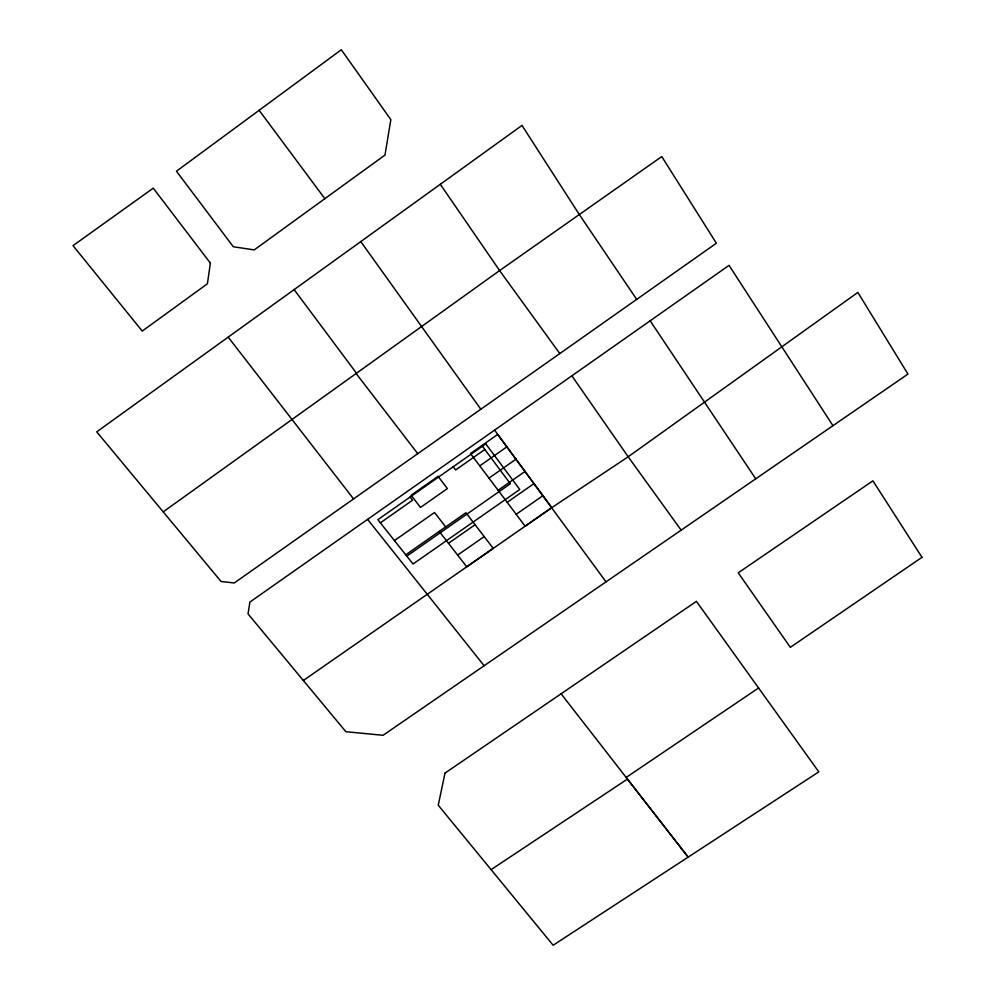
<?xml version="1.0" encoding="UTF-8"?>
<svg xmlns="http://www.w3.org/2000/svg" width="995" height="995" viewBox="0 0 995 995"><rect width="100%" height="100%" fill="white"/><g stroke="black" fill="none" stroke-linecap="round" stroke-linejoin="round"><path stroke-width="1.49" d="M324.855 198.664L254.198 249.907L233.29 246.735L176.451 171.215L341.31 49.75L390.848 119.649L384.978 155.096L324.855 198.664L259.098 110.271M636.713 299.408L579.127 214.273L522.002 125.42L96.726 431.855L221.077 581.503L234.285 582.971L716.375 243.228L661.75 156.563L499.614 270.578L163.205 511.865M380.376 522.835L412.577 500.224L410.089 497.04M484.826 449.504L455.685 469.951L453.235 466.742M479.764 465.871L506.841 446.879M394.455 540.571L434.529 512.5L445.685 526.89M488.968 478.11L515.957 459.205M405.761 554.8L465.934 512.748L493.246 548.382L466.767 566.802L439.218 531.417M498.109 490.249L525.024 471.443M406.818 556.13L510.348 483.744L482.401 446.245M448.471 543.295L475.1 524.713M507.176 502.313L534.016 483.595M457.65 555.086L484.204 536.579M516.194 514.291L542.947 495.659M303.338 680.505L551.815 507.637L628.181 456.78L857.852 292.418L907.95 374.083L383.063 735.293L345.887 731.711L248.016 613.878L249.907 602.062L729.036 265.366L832.977 425.711M758.6 687.968L626.154 777.456L688.154 857.13L561.093 693.789M491.095 869.642L627.447 779.085M367.603 519.365L484.117 665.754M228.191 337.131L353.561 498.918M356.135 373.511L417.776 453.683M294.097 289.57L356.521 373.262M494.59 430.114L606.03 581.851M559.799 353.573L499.614 270.578L440.312 184.299M681.152 530.136L628.181 456.78L571.851 375.787M360.762 241.561L480.834 409.243M650.145 320.776L755.715 478.806M210.38 263.103L207.408 283.786L142.235 331.061L73.008 245.641L153.255 188.167L210.38 263.103M445.001 773.103L438.248 805.229L553.145 945.25L818.798 771.871L696.413 601.353L445.001 773.103M438.036 476.356L411.084 495.286L420.524 507.413L447.402 488.57L438.036 476.356M497.649 434.467L470.498 453.546L525.136 526.193L551.815 507.637L497.649 434.467M485.771 443.882L377.864 519.676L413.049 563.991L519.776 489.49L485.771 443.882M921.992 557.324L790.328 647.335L738.228 572.822L872.913 480.834L921.992 557.324"/></g></svg>
